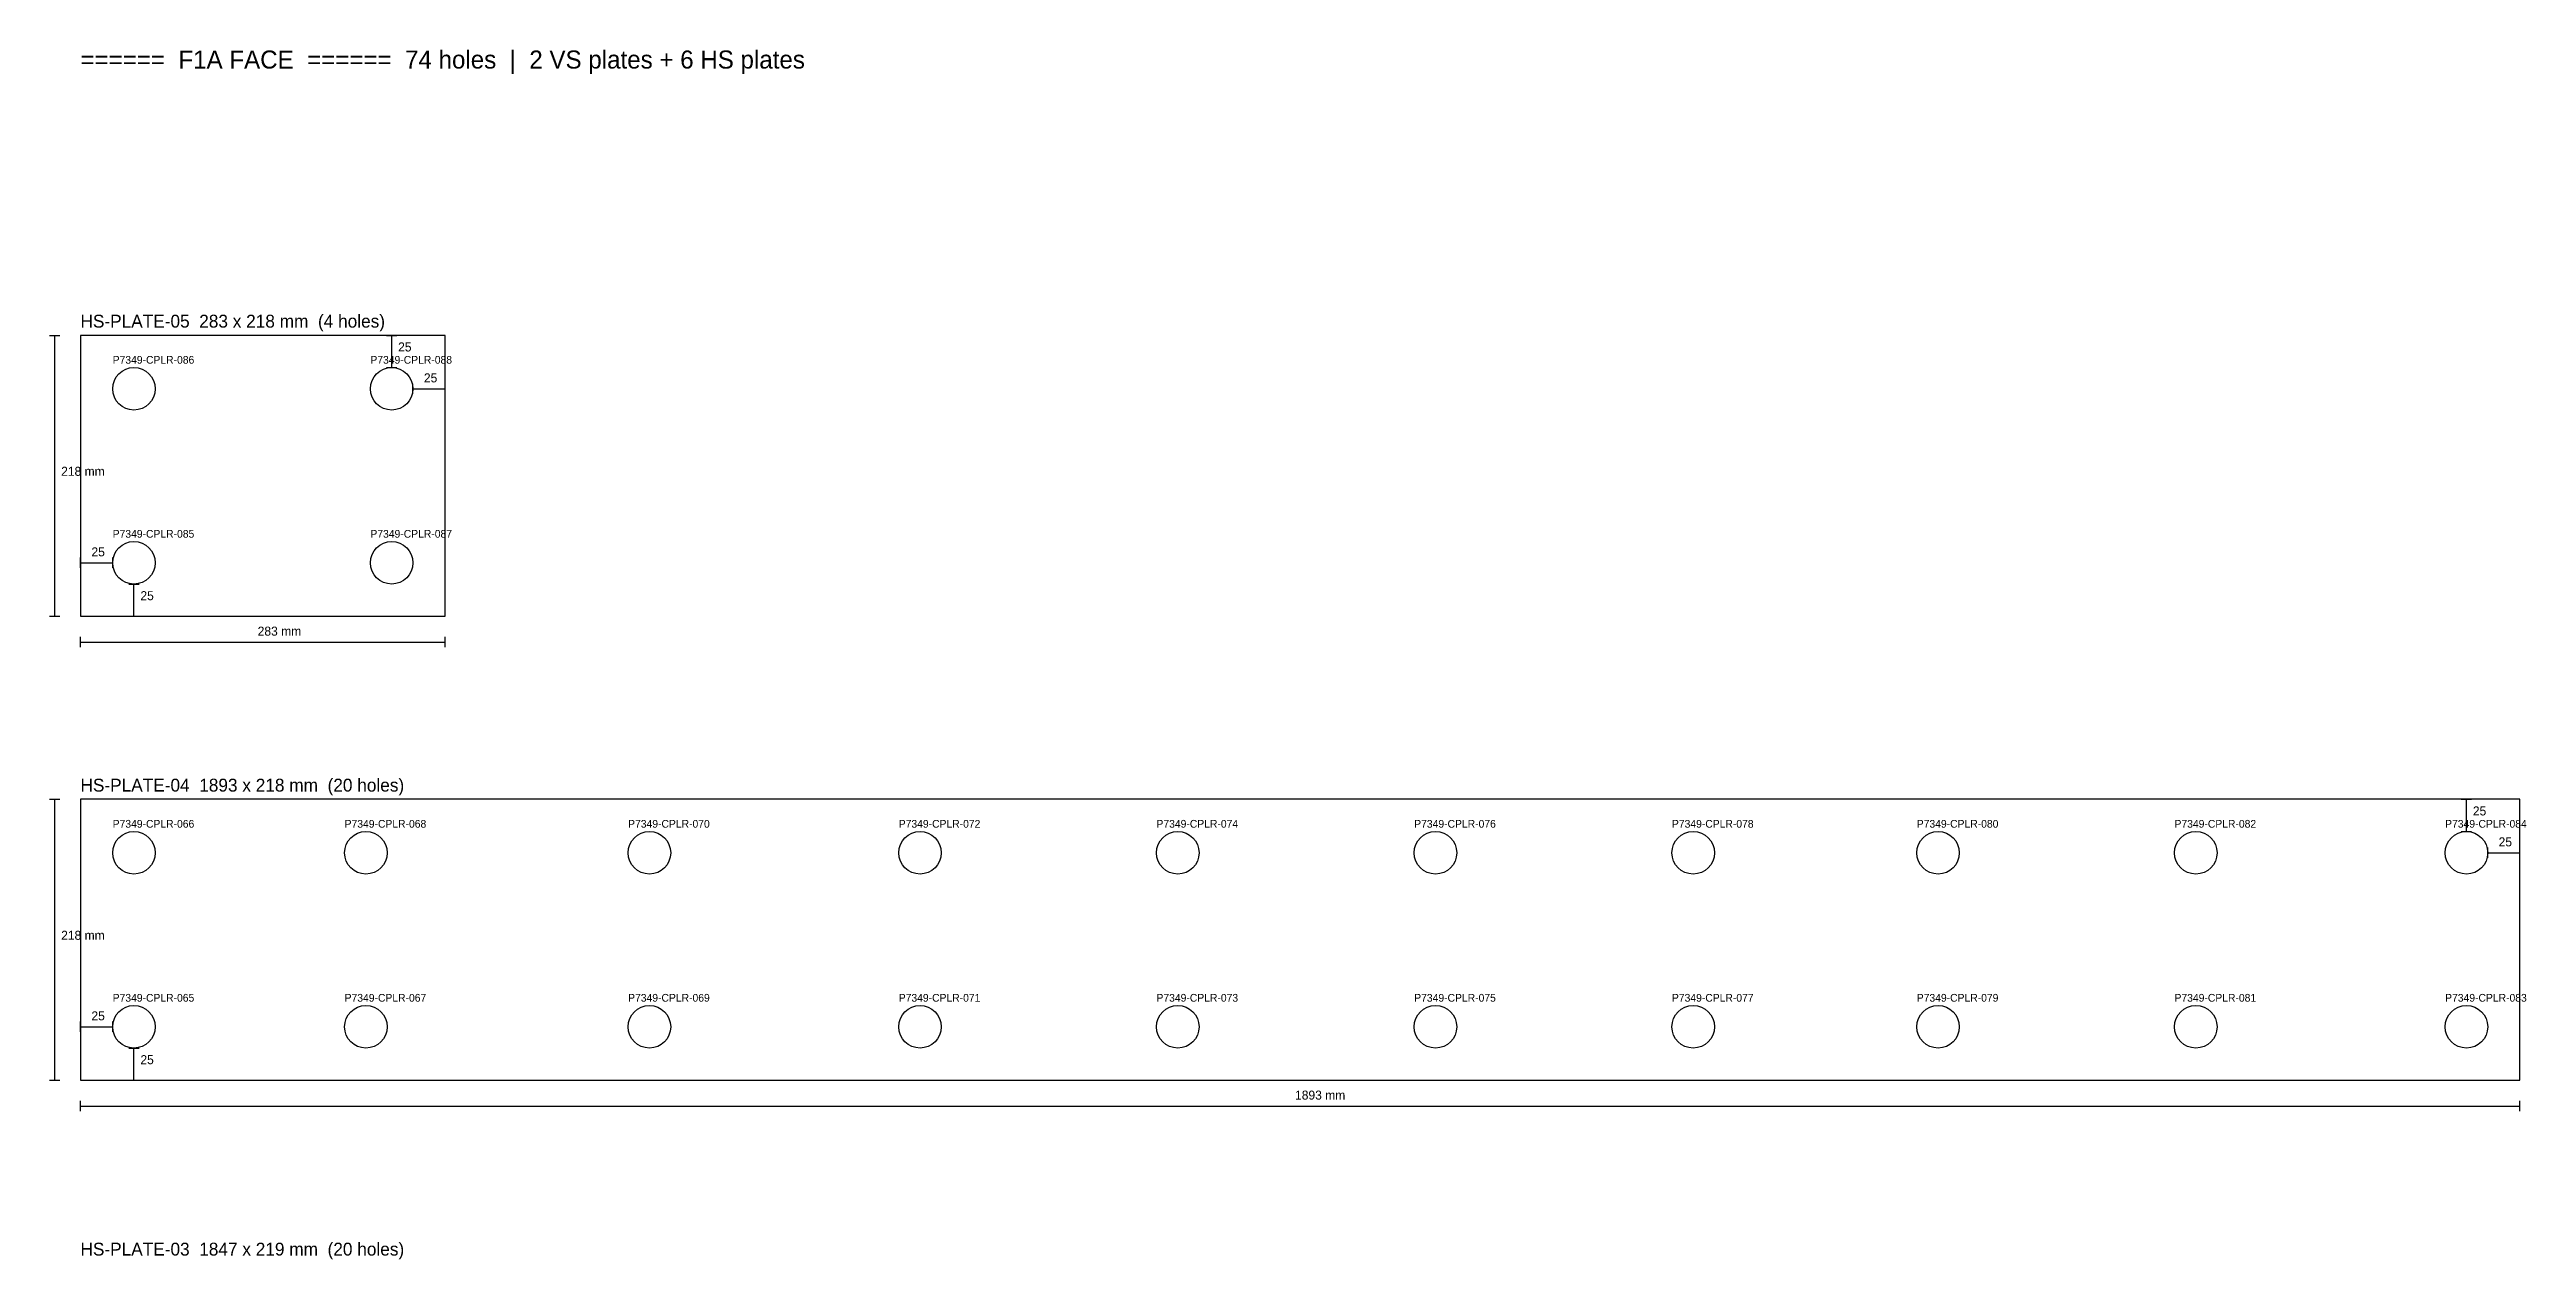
# Model space of a CAD drawing. Extents: x 56 to 1978, y 61 to 5964.
# Drawn here: x 56 to 1978, y 1059 to 1997 of the extents above; entities that cross this region are included whole.
import ezdxf

# ---------------------------------------------------------------- set-up
doc = ezdxf.new("R2010")
doc.units = 0

msp = doc.modelspace()

# ---------------------------------------------------------------- linework, layer by layer
at = {"layer": 'DIMS'}
for p, q in [((56, 1775.6), (64, 1775.6)), ((60, 1557.6), (60, 1775.6)), ((317.5, 1775.6), (325.5, 1775.6)), ((321.5, 1750.6), (321.5, 1775.6)), ((317.5, 1750.6), (325.5, 1750.6)), ((338, 1730.1), (338, 1738.1)), ((338, 1734.1), (363, 1734.1)), ((363, 1730.1), (363, 1738.1)), ((80, 1595.1), (80, 1603.1)), ((80, 1599.1), (105, 1599.1)), ((105, 1595.1), (105, 1603.1)), ((117.5, 1582.6), (125.5, 1582.6)), ((121.5, 1557.6), (121.5, 1582.6)), ((56, 1557.6), (64, 1557.6)), ((117.5, 1557.6), (125.5, 1557.6)), ((80, 1533.6), (80, 1541.6)), ((363, 1533.6), (363, 1541.6)), ((80, 1537.6), (363, 1537.6)), ((56, 1415.6), (64, 1415.6)), ((60, 1197.6), (60, 1415.6)), ((1927.5, 1415.6), (1935.5, 1415.6)), ((1931.5, 1390.6), (1931.5, 1415.6)), ((1927.5, 1390.6), (1935.5, 1390.6)), ((1948, 1370.1), (1948, 1378.1)), ((1948, 1374.1), (1973, 1374.1)), ((1973, 1370.1), (1973, 1378.1)), ((80, 1235.1), (80, 1243.1)), ((80, 1239.1), (105, 1239.1)), ((105, 1235.1), (105, 1243.1)), ((117.5, 1222.6), (125.5, 1222.6)), ((121.5, 1197.6), (121.5, 1222.6)), ((56, 1197.6), (64, 1197.6)), ((117.5, 1197.6), (125.5, 1197.6)), ((80, 1173.6), (80, 1181.6)), ((80, 1177.6), (1973, 1177.6)), ((1973, 1173.6), (1973, 1181.6))]:
    msp.add_line(p, q, dxfattribs=at)
at = {"layer": 'HOLES'}
for centre in [(121.5, 1734.1), (321.5, 1734.1), (121.5, 1599.1), (321.5, 1599.1), (121.5, 1374.1), (301.5, 1374.1), (521.5, 1374.1), (731.5, 1374.1), (931.5, 1374.1), (1131.5, 1374.1), (1331.5, 1374.1), (1521.5, 1374.1), (1721.5, 1374.1), (1931.5, 1374.1), (121.5, 1239.1), (301.5, 1239.1), (521.5, 1239.1), (731.5, 1239.1), (931.5, 1239.1), (1131.5, 1239.1), (1331.5, 1239.1), (1521.5, 1239.1), (1721.5, 1239.1), (1931.5, 1239.1)]:
    msp.add_circle(centre, 16.5, dxfattribs=at)
at = {"layer": 'PLATE_OUTLINE'}
for p, q in [((363, 1775.6), (80, 1775.6)), ((80, 1775.6), (80, 1557.6)), ((363, 1557.6), (363, 1775.6)), ((80, 1557.6), (363, 1557.6)), ((1973, 1415.6), (80, 1415.6)), ((80, 1415.6), (80, 1197.6)), ((1973, 1197.6), (1973, 1415.6)), ((80, 1197.6), (1973, 1197.6))]:
    msp.add_line(p, q, dxfattribs=at)

# ---------------------------------------------------------------- texts
at = {"layer": 'DIMS'}
for s, p in [('25', (326.5, 1763.1)), ('25', (346.5, 1739.1)), ('218 mm', (65, 1666.6)), ('25', (88.5, 1604.1)), ('25', (126.5, 1570.1)), ('283 mm', (217.5, 1542.6)), ('25', (1936.5, 1403.1)), ('25', (1956.5, 1379.1)), ('218 mm', (65, 1306.6)), ('25', (88.5, 1244.1)), ('25', (126.5, 1210.1)), ('1893 mm', (1022.5, 1182.6))]:
    msp.add_text(s, height=7, dxfattribs=at).set_placement(p)
at = {"layer": 'TEXT'}
for s, height, p in [('======  F1A FACE  ======  74 holes  |  2 VS plates + 6 HS plates', 14, (80, 1982.6)), ('HS-PLATE-05  283 x 218 mm  (4 holes)', 10, (80, 1781.6)), ('P7349-CPLR-086', 6, (105, 1753.6)), ('P7349-CPLR-088', 6, (305, 1753.6)), ('P7349-CPLR-085', 6, (105, 1618.6)), ('P7349-CPLR-087', 6, (305, 1618.6)), ('HS-PLATE-04  1893 x 218 mm  (20 holes)', 10, (80, 1421.6)), ('P7349-CPLR-066', 6, (105, 1393.6)), ('P7349-CPLR-068', 6, (285, 1393.6)), ('P7349-CPLR-070', 6, (505, 1393.6)), ('P7349-CPLR-072', 6, (715, 1393.6)), ('P7349-CPLR-074', 6, (915, 1393.6)), ('P7349-CPLR-076', 6, (1115, 1393.6)), ('P7349-CPLR-078', 6, (1315, 1393.6)), ('P7349-CPLR-080', 6, (1505, 1393.6)), ('P7349-CPLR-082', 6, (1705, 1393.6)), ('P7349-CPLR-084', 6, (1915, 1393.6)), ('P7349-CPLR-065', 6, (105, 1258.6)), ('P7349-CPLR-067', 6, (285, 1258.6)), ('P7349-CPLR-069', 6, (505, 1258.6)), ('P7349-CPLR-071', 6, (715, 1258.6)), ('P7349-CPLR-073', 6, (915, 1258.6)), ('P7349-CPLR-075', 6, (1115, 1258.6)), ('P7349-CPLR-077', 6, (1315, 1258.6)), ('P7349-CPLR-079', 6, (1505, 1258.6)), ('P7349-CPLR-081', 6, (1705, 1258.6)), ('P7349-CPLR-083', 6, (1915, 1258.6)), ('HS-PLATE-03  1847 x 219 mm  (20 holes)', 10, (80, 1061.6))]:
    msp.add_text(s, height=height, dxfattribs=at).set_placement(p)

doc.saveas('drawing.dxf')
